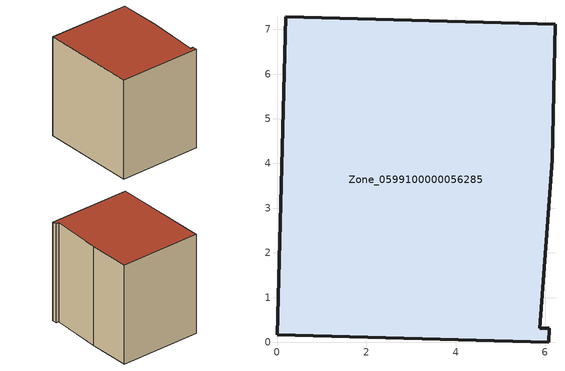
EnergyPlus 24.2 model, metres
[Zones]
Zone_0599100000056285
 floor ground (C_G): 6.22,7.12 6.16,4.08 5.88,0.32 6.09,0.32 6.08,0 0,0.17 0.2,7.28 z0
 wall outside (C_F): 5.88,0.32 6.16,4.08 6.22,7.12 0.2,7.28 0,0.17 6.08,0 6.09,0.32 5.88,0.32 z0:7.42
 roof outside (C_R): 6.16,4.08 6.22,7.12 0.2,7.28 0,0.17 6.08,0 6.09,0.32 5.88,0.32 z7.42
[BUILDING]
Pand.0599100000056285: North Axis=0; Terrain=City; Loads Convergence Tolerance Value=0.04; Temperature Convergence Tolerance Value=0.4; Solar Distribution=FullExterior; Maximum Number of Warmup Days=25; Minimum Number of Warmup Days=1
[Site:Location]
Rotterdam.The.Hague.AP_ZH_NLD Design_Conditions: Latitude=51.96; Longitude=4.45; Time Zone=1; Elevation=-4.5
[SITE:GROUNDTEMPERATURE:BUILDINGSURFACE]
18, 18, 18, 18, 18, 18, 18, 18, 18, 18, 18, 18
[MATERIAL] Thermal Absorptance=0.9; Solar Absorptance=0.7; Visible Absorptance=0.7
Name | Roughness | Thickness | Conductivity | Density | Specific Heat
G.TC.1946-1964 | MediumSmooth | 0.15 | 1 | 540 | 1210
F.TC.1946-1964 | Rough | 0.3 | 0.857143 | 1920 | 840
R.TC.1946-1964 | MediumRough | 0.2 | 0.235294 | 1500 | 1000
[CONSTRUCTION]
C_G: G.TC.1946-1964
C_F: F.TC.1946-1964
C_R: R.TC.1946-1964
[ZONE]
Zone_0599100000056285: Type=1; Multiplier=1; Ceiling Height=Autocalculate; Volume=Autocalculate; Floor Area=autocalculate; Part of Total Floor Area=Yes
[ZONEINFILTRATION:DESIGNFLOWRATE]
Infil_Zone_0599100000056285: Zone or ZoneList or Space or SpaceList=Zone_0599100000056285; Schedule=AlwaysOn; Design Flow Rate Calculation Method=Flow/Area; Flow Rate per Floor Area=0.003; Constant Term Coefficient=1; Temperature Term Coefficient=0; Velocity Term Coefficient=0; Velocity Squared Term Coefficient=0
[HVACTEMPLATE:ZONE:IDEALLOADSAIRSYSTEM]
Zone_0599100000056285: Maximum Heating Supply Air Temperature=50; Minimum Cooling Supply Air Temperature=13; Maximum Heating Supply Air Humidity Ratio=0.0156; Minimum Cooling Supply Air Humidity Ratio=0.0077; Heating Limit=NoLimit; Cooling Limit=NoLimit; Dehumidification Control Type=ConstantSensibleHeatRatio; Cooling Sensible Heat Ratio=0.7; Dehumidification Setpoint=60; Humidification Control Type=None; Humidification Setpoint=30; Outdoor Air Method=None; Outdoor Air Flow Rate per Person=0.00944; Outdoor Air Flow Rate per Zone Floor Area=0; Outdoor Air Flow Rate per Zone=0; Demand Controlled Ventilation Type=None; Outdoor Air Economizer Type=NoEconomizer; Heat Recovery Type=None; Sensible Heat Recovery Effectiveness=0.7; Latent Heat Recovery Effectiveness=0.65
[ZONECONTROL:THERMOSTAT]
ThermostatControl_Zone_0599100000056285: Zone or ZoneList=Zone_0599100000056285; Control Type Schedule=DualSetpointControlType; Control 1=Thermostat_Zone_0599100000056285; Temperature Difference Between Cutout And Setpoint=0
[THERMOSTATSETPOINT:DUALSETPOINT]
Thermostat_Zone_0599100000056285: Heating Setpoint Temperature Schedule=HeatingSetpoint_Zone_0599100000056285; Cooling Setpoint Temperature Schedule=CoolingSetpoint_Zone_0599100000056285
[SCHEDULE:COMPACT]
HeatingSetpoint_Zone_0599100000056285: Through: 12/31, For: AllDays, Until: 24:00, 21
CoolingSetpoint_Zone_0599100000056285: Through: 12/31, For: AllDays, Until: 24:00, 24
DualSetpointControlType: Through: 12/31, For: AllDays, Until: 24:00, 4
AlwaysOn: Through: 12/31, For: AllDays, Until: 24:00, 1
